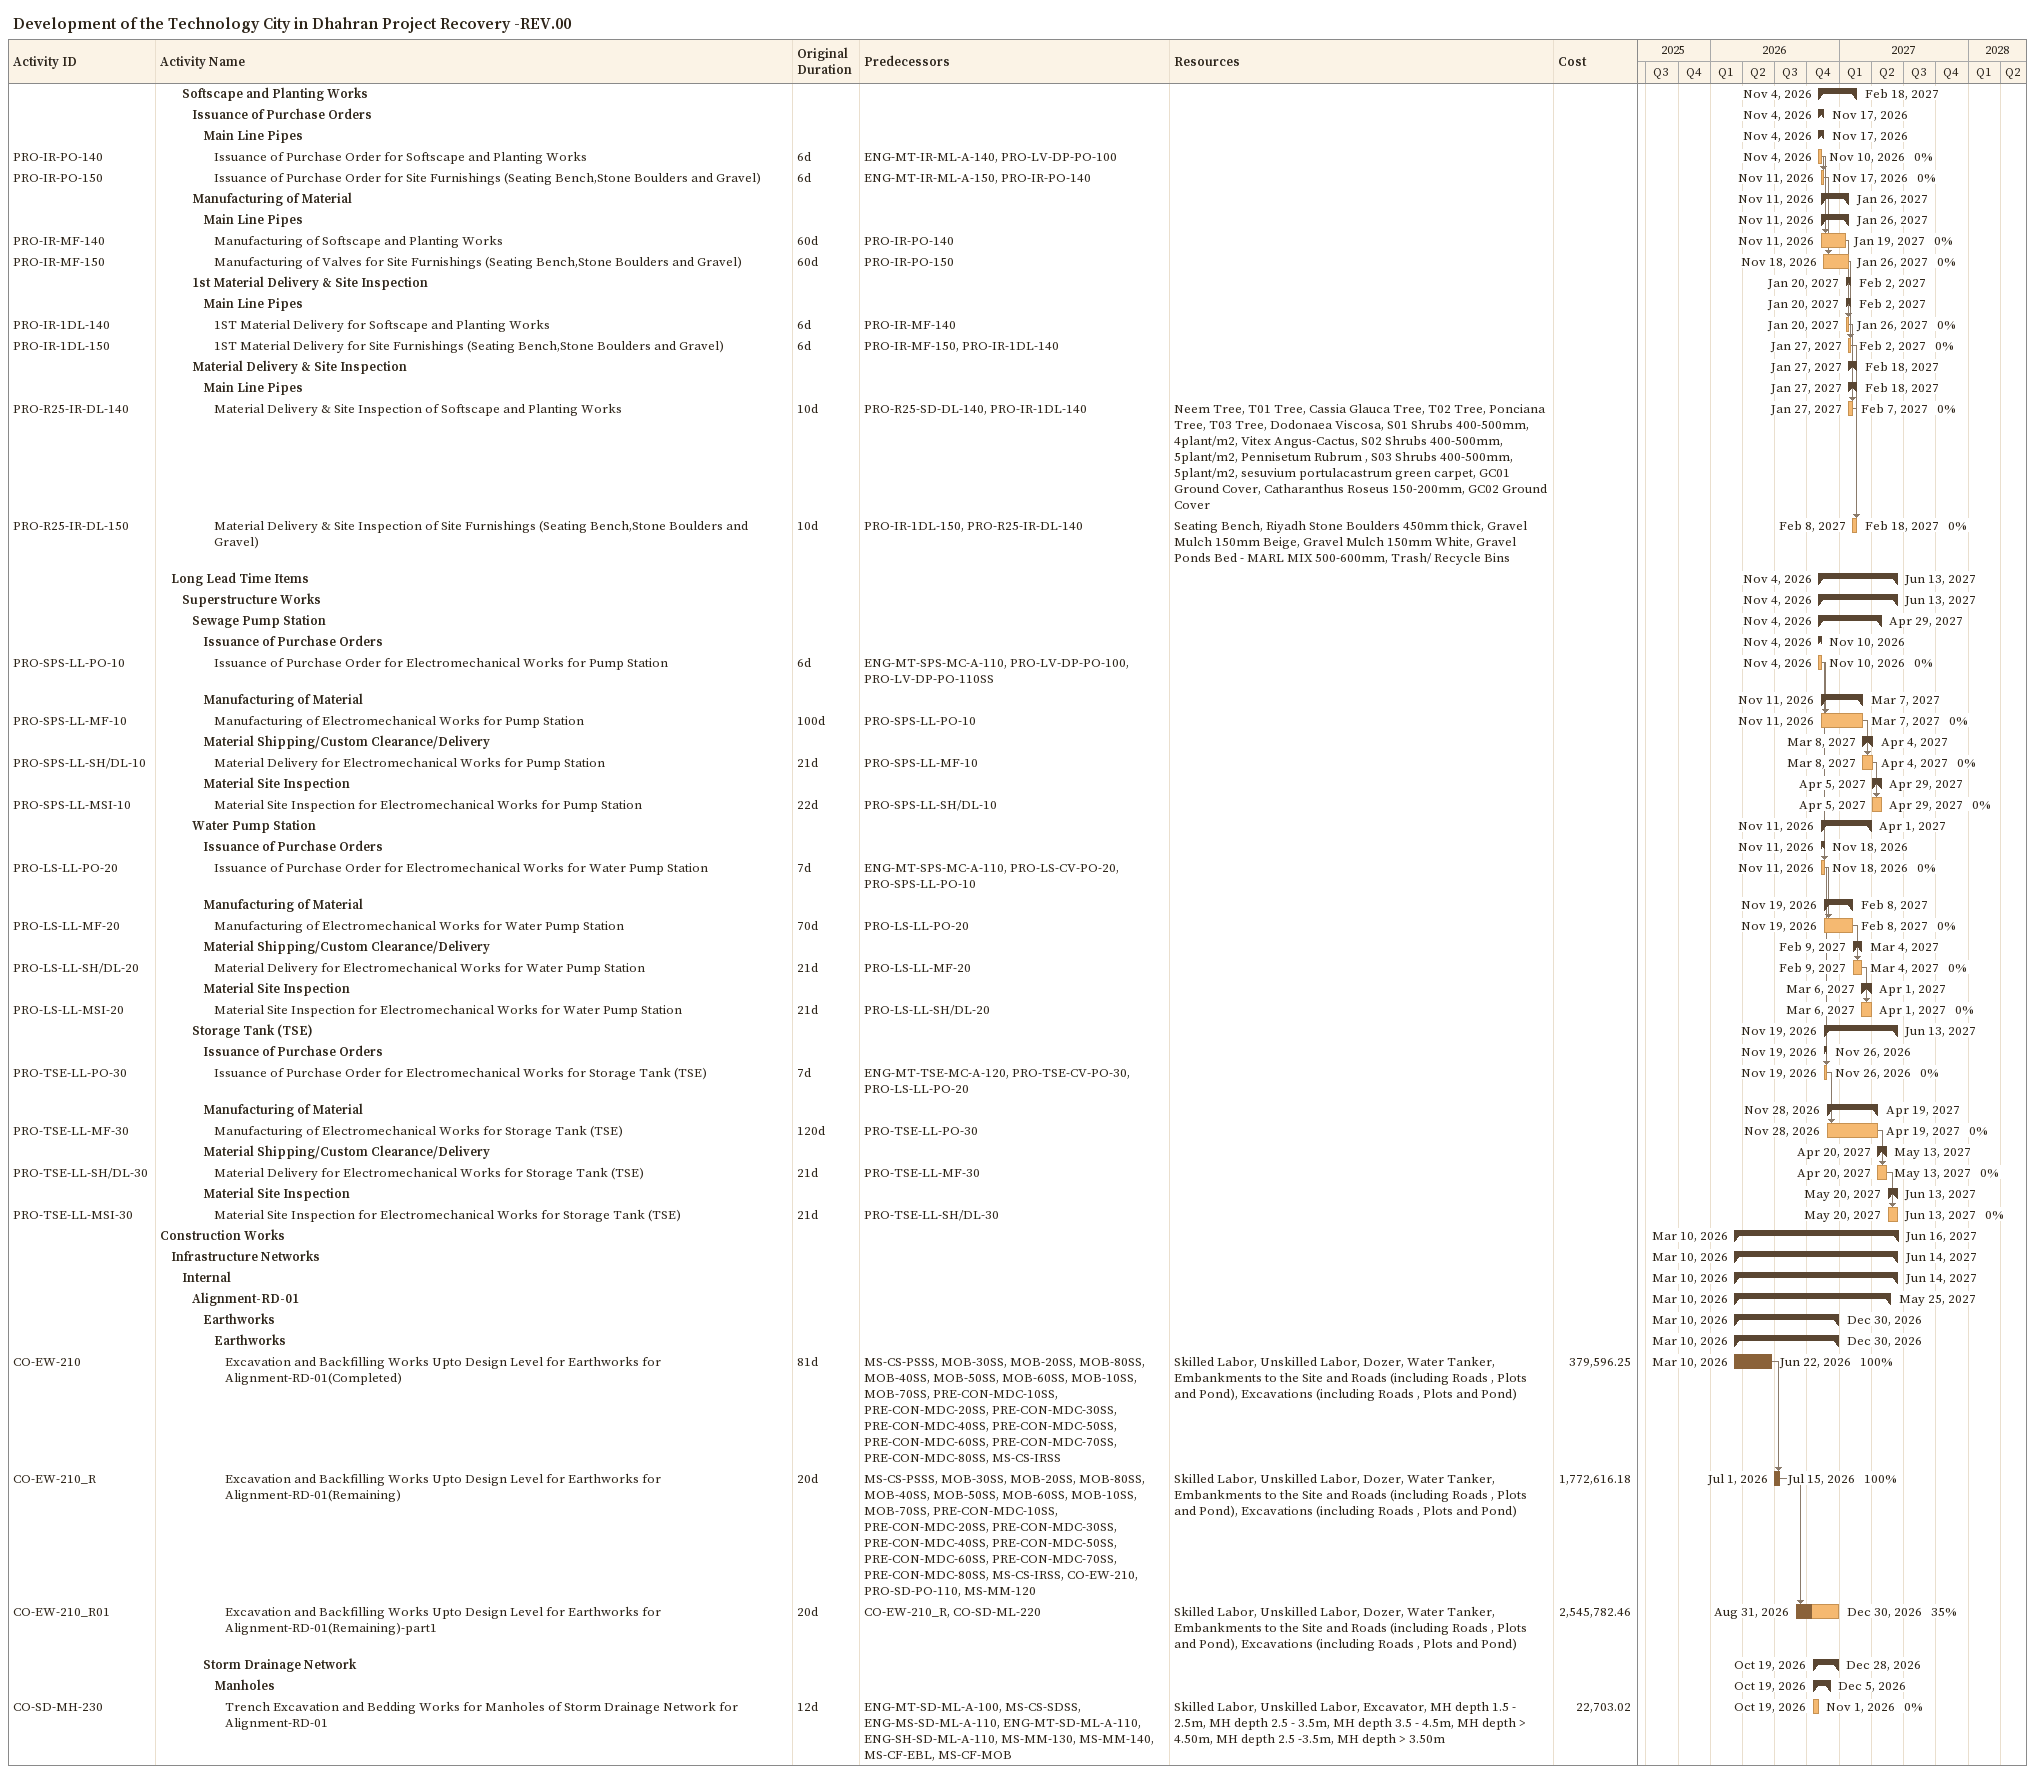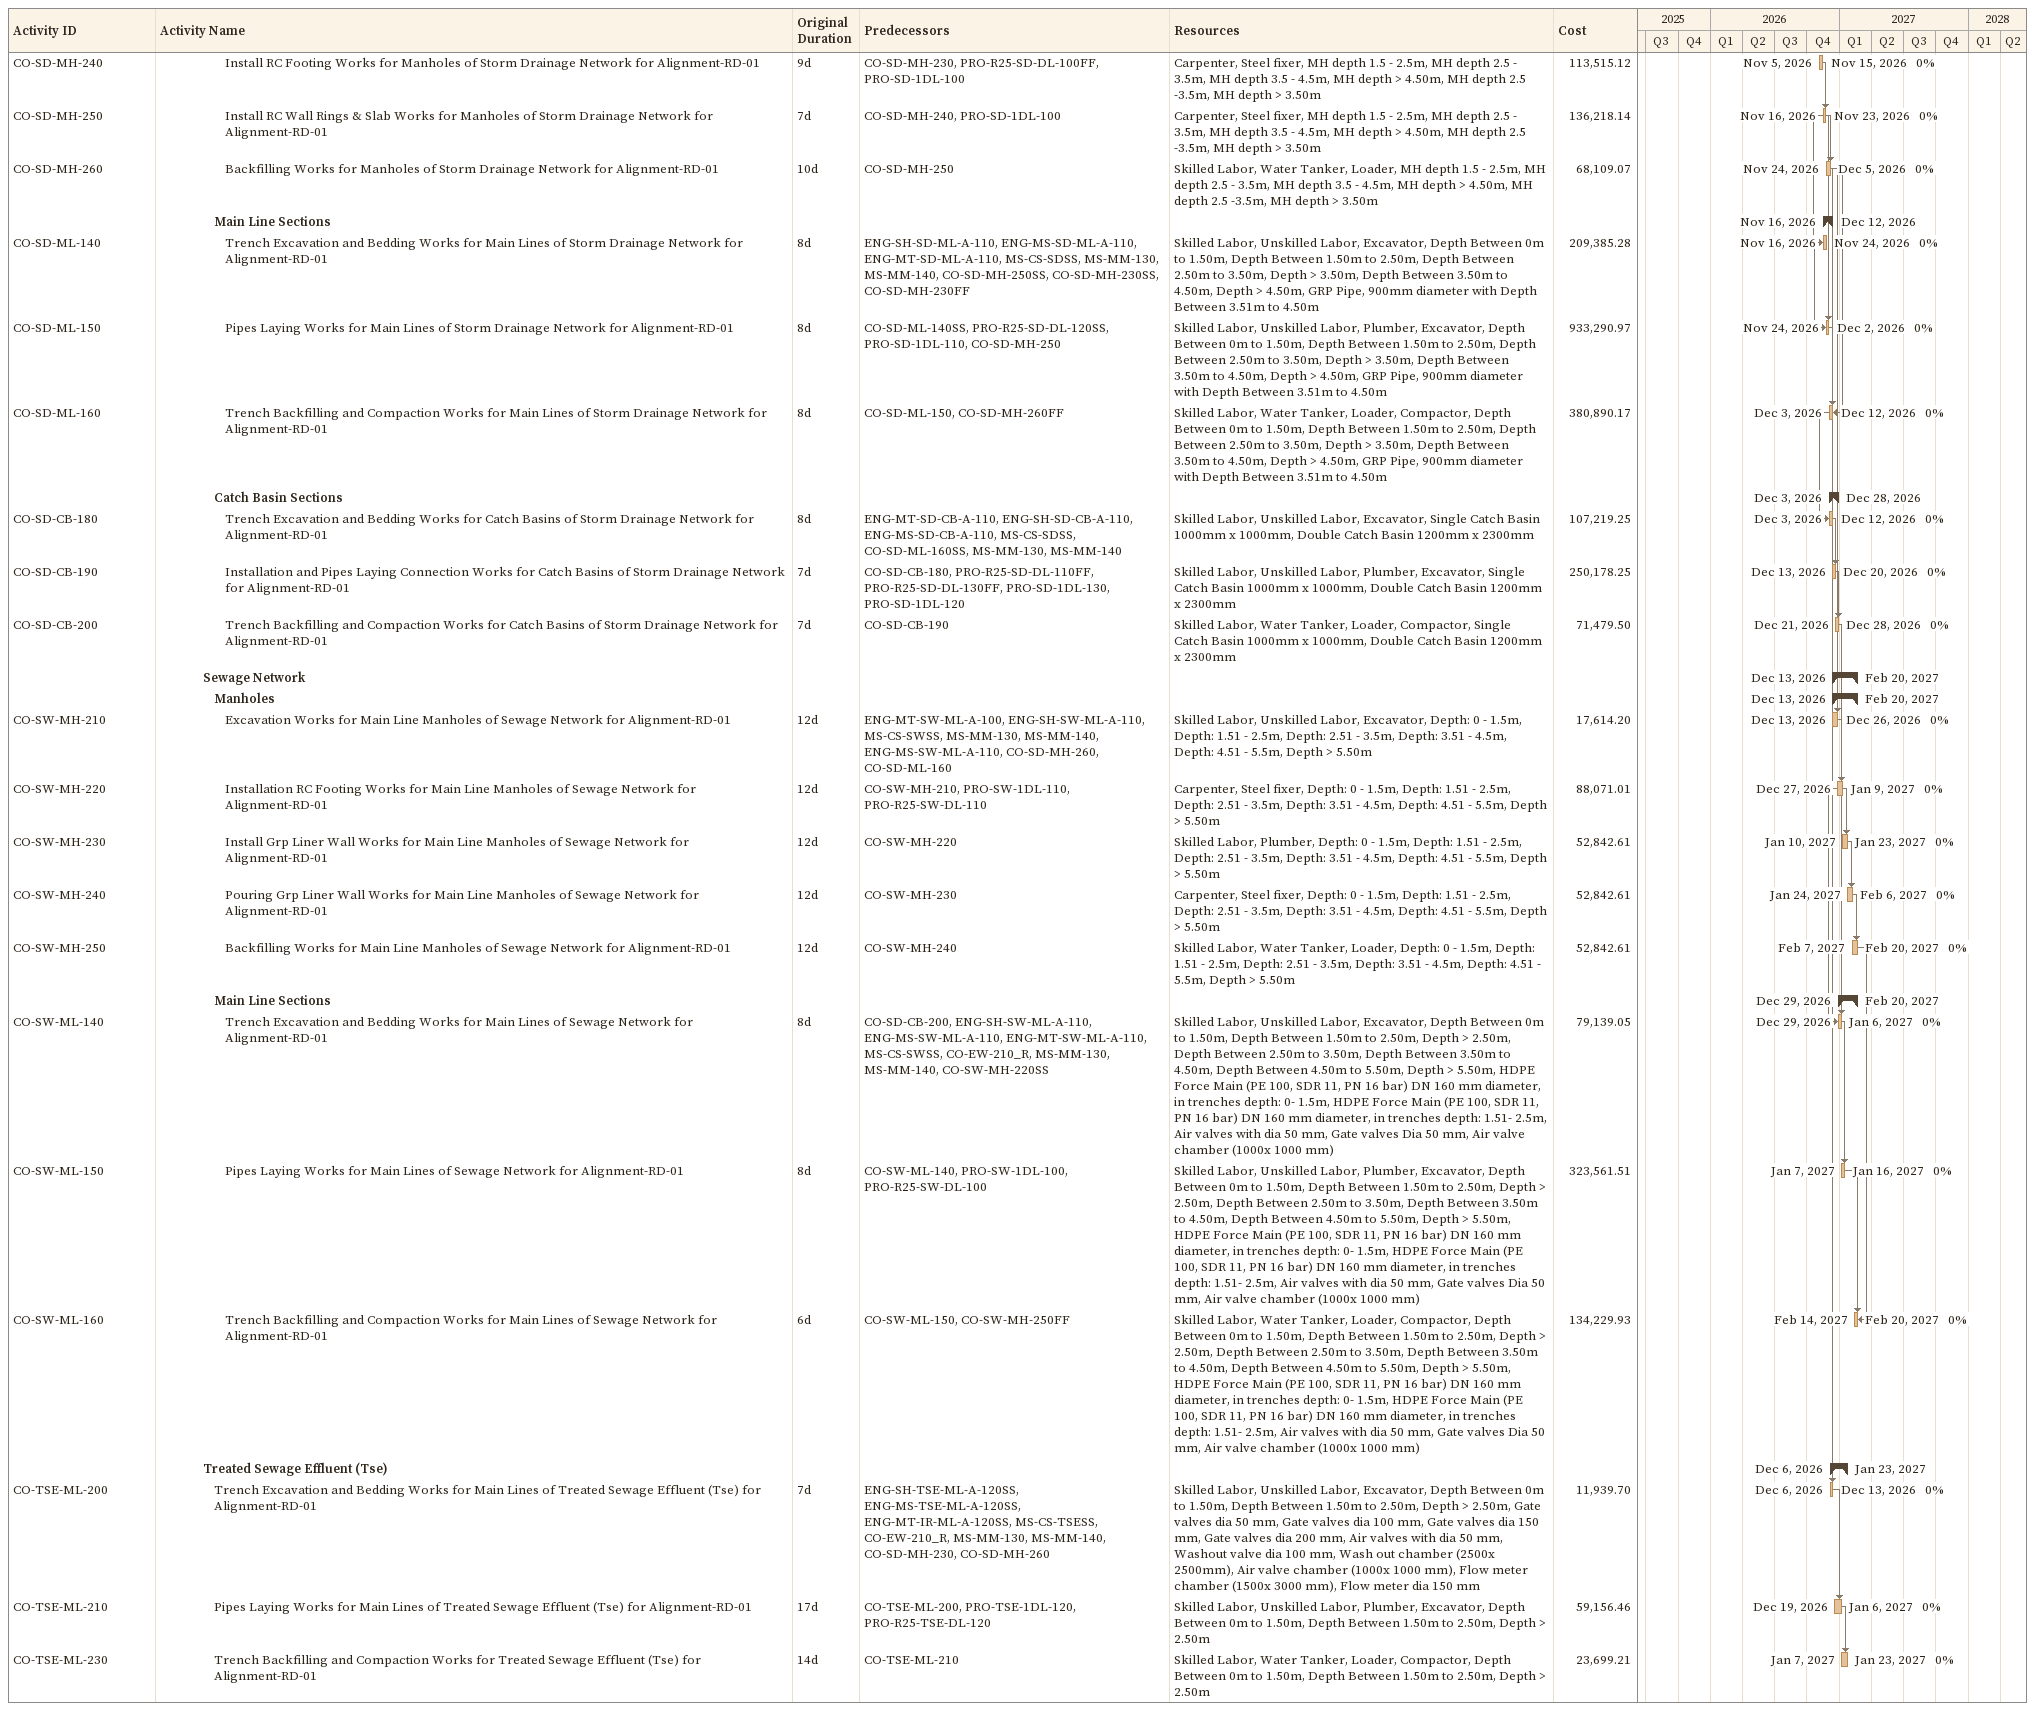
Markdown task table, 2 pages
Development of the Technology City in Dhahran Project Recovery -REV.00

| ID | Level | Task | Original duration | Start | Finish | Predecessors | Resources | % complete | Cost |
|---|---|---|---|---|---|---|---|---|---|
|  | 3 | **Softscape and Planting Works** |  | 2026-11-04 | 2027-02-18 |  |  |  |  |
|  | 4 | **Issuance of Purchase Orders** |  | 2026-11-04 | 2026-11-17 |  |  |  |  |
|  | 5 | **Main Line Pipes** |  | 2026-11-04 | 2026-11-17 |  |  |  |  |
| PRO-IR-PO-140 | 6 | Issuance of Purchase Order for Softscape and Planting Works | 6d | 2026-11-04 | 2026-11-10 | ENG-MT-IR-ML-A-140, PRO-LV-DP-PO-100 |  | 0 |  |
| PRO-IR-PO-150 | 6 | Issuance of Purchase Order for Site Furnishings (Seating Bench,Stone Boulders and Gravel) | 6d | 2026-11-11 | 2026-11-17 | ENG-MT-IR-ML-A-150, PRO-IR-PO-140 |  | 0 |  |
|  | 4 | **Manufacturing of Material** |  | 2026-11-11 | 2027-01-26 |  |  |  |  |
|  | 5 | **Main Line Pipes** |  | 2026-11-11 | 2027-01-26 |  |  |  |  |
| PRO-IR-MF-140 | 6 | Manufacturing of Softscape and Planting Works | 60d | 2026-11-11 | 2027-01-19 | PRO-IR-PO-140 |  | 0 |  |
| PRO-IR-MF-150 | 6 | Manufacturing of Valves for Site Furnishings (Seating Bench,Stone Boulders and Gravel) | 60d | 2026-11-18 | 2027-01-26 | PRO-IR-PO-150 |  | 0 |  |
|  | 4 | **1st Material Delivery & Site Inspection** |  | 2027-01-20 | 2027-02-02 |  |  |  |  |
|  | 5 | **Main Line Pipes** |  | 2027-01-20 | 2027-02-02 |  |  |  |  |
| PRO-IR-1DL-140 | 6 | 1ST Material Delivery for Softscape and Planting Works | 6d | 2027-01-20 | 2027-01-26 | PRO-IR-MF-140 |  | 0 |  |
| PRO-IR-1DL-150 | 6 | 1ST Material Delivery for Site Furnishings (Seating Bench,Stone Boulders and Gravel) | 6d | 2027-01-27 | 2027-02-02 | PRO-IR-MF-150, PRO-IR-1DL-140 |  | 0 |  |
|  | 4 | **Material Delivery & Site Inspection** |  | 2027-01-27 | 2027-02-18 |  |  |  |  |
|  | 5 | **Main Line Pipes** |  | 2027-01-27 | 2027-02-18 |  |  |  |  |
| PRO-R25-IR-DL-140 | 6 | Material Delivery & Site Inspection of Softscape and Planting Works | 10d | 2027-01-27 | 2027-02-07 | PRO-R25-SD-DL-140, PRO-IR-1DL-140 | Neem Tree, T01 Tree, Cassia Glauca Tree, T02 Tree, Ponciana Tree, T03 Tree, Dodonaea Viscosa, S01 Shrubs 400-500mm, 4plant/m2, Vitex Angus-Cactus, S02 Shrubs 400-500mm, 5plant/m2, Pennisetum Rubrum , S03 Shrubs 400-500mm, 5plant/m2, sesuvium portulacastrum green carpet, GC01 Ground Cover, Catharanthus Roseus 150-200mm, GC02 Ground Cover | 0 |  |
| PRO-R25-IR-DL-150 | 6 | Material Delivery & Site Inspection of Site Furnishings (Seating Bench,Stone Boulders and Gravel) | 10d | 2027-02-08 | 2027-02-18 | PRO-IR-1DL-150, PRO-R25-IR-DL-140 | Seating Bench, Riyadh Stone Boulders 450mm thick, Gravel Mulch 150mm Beige, Gravel Mulch 150mm White, Gravel Ponds Bed - MARL MIX 500-600mm, Trash/ Recycle Bins | 0 |  |
|  | 2 | **Long Lead Time Items** |  | 2026-11-04 | 2027-06-13 |  |  |  |  |
|  | 3 | **Superstructure Works** |  | 2026-11-04 | 2027-06-13 |  |  |  |  |
|  | 4 | **Sewage Pump Station** |  | 2026-11-04 | 2027-04-29 |  |  |  |  |
|  | 5 | **Issuance of Purchase Orders** |  | 2026-11-04 | 2026-11-10 |  |  |  |  |
| PRO-SPS-LL-PO-10 | 6 | Issuance of Purchase Order for Electromechanical Works for Pump Station | 6d | 2026-11-04 | 2026-11-10 | ENG-MT-SPS-MC-A-110, PRO-LV-DP-PO-100, PRO-LV-DP-PO-110SS |  | 0 |  |
|  | 5 | **Manufacturing of Material** |  | 2026-11-11 | 2027-03-07 |  |  |  |  |
| PRO-SPS-LL-MF-10 | 6 | Manufacturing of Electromechanical Works for Pump Station | 100d | 2026-11-11 | 2027-03-07 | PRO-SPS-LL-PO-10 |  | 0 |  |
|  | 5 | **Material Shipping/Custom Clearance/Delivery** |  | 2027-03-08 | 2027-04-04 |  |  |  |  |
| PRO-SPS-LL-SH/DL-10 | 6 | Material Delivery for Electromechanical Works for Pump Station | 21d | 2027-03-08 | 2027-04-04 | PRO-SPS-LL-MF-10 |  | 0 |  |
|  | 5 | **Material Site Inspection** |  | 2027-04-05 | 2027-04-29 |  |  |  |  |
| PRO-SPS-LL-MSI-10 | 6 | Material Site Inspection for Electromechanical Works for Pump Station | 22d | 2027-04-05 | 2027-04-29 | PRO-SPS-LL-SH/DL-10 |  | 0 |  |
|  | 4 | **Water Pump Station** |  | 2026-11-11 | 2027-04-01 |  |  |  |  |
|  | 5 | **Issuance of Purchase Orders** |  | 2026-11-11 | 2026-11-18 |  |  |  |  |
| PRO-LS-LL-PO-20 | 6 | Issuance of Purchase Order for Electromechanical Works for Water Pump Station | 7d | 2026-11-11 | 2026-11-18 | ENG-MT-SPS-MC-A-110, PRO-LS-CV-PO-20, PRO-SPS-LL-PO-10 |  | 0 |  |
|  | 5 | **Manufacturing of Material** |  | 2026-11-19 | 2027-02-08 |  |  |  |  |
| PRO-LS-LL-MF-20 | 6 | Manufacturing of Electromechanical Works for Water Pump Station | 70d | 2026-11-19 | 2027-02-08 | PRO-LS-LL-PO-20 |  | 0 |  |
|  | 5 | **Material Shipping/Custom Clearance/Delivery** |  | 2027-02-09 | 2027-03-04 |  |  |  |  |
| PRO-LS-LL-SH/DL-20 | 6 | Material Delivery for Electromechanical Works for Water Pump Station | 21d | 2027-02-09 | 2027-03-04 | PRO-LS-LL-MF-20 |  | 0 |  |
|  | 5 | **Material Site Inspection** |  | 2027-03-06 | 2027-04-01 |  |  |  |  |
| PRO-LS-LL-MSI-20 | 6 | Material Site Inspection for Electromechanical Works for Water Pump Station | 21d | 2027-03-06 | 2027-04-01 | PRO-LS-LL-SH/DL-20 |  | 0 |  |
|  | 4 | **Storage Tank (TSE)** |  | 2026-11-19 | 2027-06-13 |  |  |  |  |
|  | 5 | **Issuance of Purchase Orders** |  | 2026-11-19 | 2026-11-26 |  |  |  |  |
| PRO-TSE-LL-PO-30 | 6 | Issuance of Purchase Order for Electromechanical Works for Storage Tank (TSE) | 7d | 2026-11-19 | 2026-11-26 | ENG-MT-TSE-MC-A-120, PRO-TSE-CV-PO-30, PRO-LS-LL-PO-20 |  | 0 |  |
|  | 5 | **Manufacturing of Material** |  | 2026-11-28 | 2027-04-19 |  |  |  |  |
| PRO-TSE-LL-MF-30 | 6 | Manufacturing of Electromechanical Works for Storage Tank (TSE) | 120d | 2026-11-28 | 2027-04-19 | PRO-TSE-LL-PO-30 |  | 0 |  |
|  | 5 | **Material Shipping/Custom Clearance/Delivery** |  | 2027-04-20 | 2027-05-13 |  |  |  |  |
| PRO-TSE-LL-SH/DL-30 | 6 | Material Delivery for Electromechanical Works for Storage Tank (TSE) | 21d | 2027-04-20 | 2027-05-13 | PRO-TSE-LL-MF-30 |  | 0 |  |
|  | 5 | **Material Site Inspection** |  | 2027-05-20 | 2027-06-13 |  |  |  |  |
| PRO-TSE-LL-MSI-30 | 6 | Material Site Inspection for Electromechanical Works for Storage Tank (TSE) | 21d | 2027-05-20 | 2027-06-13 | PRO-TSE-LL-SH/DL-30 |  | 0 |  |
|  | 1 | **Construction Works** |  | 2026-03-10 | 2027-06-16 |  |  |  |  |
|  | 2 | **Infrastructure Networks** |  | 2026-03-10 | 2027-06-14 |  |  |  |  |
|  | 3 | **Internal** |  | 2026-03-10 | 2027-06-14 |  |  |  |  |
|  | 4 | **Alignment-RD-01** |  | 2026-03-10 | 2027-05-25 |  |  |  |  |
|  | 5 | **Earthworks** |  | 2026-03-10 | 2026-12-30 |  |  |  |  |
|  | 6 | **Earthworks** |  | 2026-03-10 | 2026-12-30 |  |  |  |  |
| CO-EW-210 | 7 | Excavation and Backfilling Works Upto Design Level for Earthworks for Alignment-RD-01(Completed) | 81d | 2026-03-10 | 2026-06-22 | MS-CS-PSSS, MOB-30SS, MOB-20SS, MOB-80SS, MOB-40SS, MOB-50SS, MOB-60SS, MOB-10SS, MOB-70SS, PRE-CON-MDC-10SS, PRE-CON-MDC-20SS, PRE-CON-MDC-30SS, PRE-CON-MDC-40SS, PRE-CON-MDC-50SS, PRE-CON-MDC-60SS, PRE-CON-MDC-70SS, PRE-CON-MDC-80SS, MS-CS-IRSS | Skilled Labor, Unskilled Labor, Dozer, Water Tanker, Embankments to the Site and Roads (including Roads , Plots and Pond), Excavations (including Roads , Plots and Pond) | 100 | 379596.25 |
| CO-EW-210_R | 7 | Excavation and Backfilling Works Upto Design Level for Earthworks for Alignment-RD-01(Remaining) | 20d | 2026-07-01 | 2026-07-15 | MS-CS-PSSS, MOB-30SS, MOB-20SS, MOB-80SS, MOB-40SS, MOB-50SS, MOB-60SS, MOB-10SS, MOB-70SS, PRE-CON-MDC-10SS, PRE-CON-MDC-20SS, PRE-CON-MDC-30SS, PRE-CON-MDC-40SS, PRE-CON-MDC-50SS, PRE-CON-MDC-60SS, PRE-CON-MDC-70SS, PRE-CON-MDC-80SS, MS-CS-IRSS, CO-EW-210, PRO-SD-PO-110, MS-MM-120 | Skilled Labor, Unskilled Labor, Dozer, Water Tanker, Embankments to the Site and Roads (including Roads , Plots and Pond), Excavations (including Roads , Plots and Pond) | 100 | 1772616.18 |
| CO-EW-210_R01 | 7 | Excavation and Backfilling Works Upto Design Level for Earthworks for Alignment-RD-01(Remaining)-part1 | 20d | 2026-08-31 | 2026-12-30 | CO-EW-210_R, CO-SD-ML-220 | Skilled Labor, Unskilled Labor, Dozer, Water Tanker, Embankments to the Site and Roads (including Roads , Plots and Pond), Excavations (including Roads , Plots and Pond) | 35 | 2545782.46 |
|  | 5 | **Storm Drainage Network** |  | 2026-10-19 | 2026-12-28 |  |  |  |  |
|  | 6 | **Manholes** |  | 2026-10-19 | 2026-12-05 |  |  |  |  |
| CO-SD-MH-230 | 7 | Trench Excavation and Bedding Works for Manholes of Storm Drainage Network for Alignment-RD-01 | 12d | 2026-10-19 | 2026-11-01 | ENG-MT-SD-ML-A-100, MS-CS-SDSS, ENG-MS-SD-ML-A-110, ENG-MT-SD-ML-A-110, ENG-SH-SD-ML-A-110, MS-MM-130, MS-MM-140, MS-CF-EBL, MS-CF-MOB | Skilled Labor, Unskilled Labor, Excavator, MH depth 1.5 - 2.5m, MH depth 2.5 - 3.5m, MH depth 3.5 - 4.5m, MH depth > 4.50m, MH depth 2.5 -3.5m, MH depth > 3.50m | 0 | 22703.02 |
| CO-SD-MH-240 | 7 | Install RC Footing Works for Manholes of Storm Drainage Network for Alignment-RD-01 | 9d | 2026-11-05 | 2026-11-15 | CO-SD-MH-230, PRO-R25-SD-DL-100FF, PRO-SD-1DL-100 | Carpenter, Steel fixer, MH depth 1.5 - 2.5m, MH depth 2.5 - 3.5m, MH depth 3.5 - 4.5m, MH depth > 4.50m, MH depth 2.5 -3.5m, MH depth > 3.50m | 0 | 113515.12 |
| CO-SD-MH-250 | 7 | Install RC Wall Rings & Slab Works for Manholes of Storm Drainage Network for Alignment-RD-01 | 7d | 2026-11-16 | 2026-11-23 | CO-SD-MH-240, PRO-SD-1DL-100 | Carpenter, Steel fixer, MH depth 1.5 - 2.5m, MH depth 2.5 - 3.5m, MH depth 3.5 - 4.5m, MH depth > 4.50m, MH depth 2.5 -3.5m, MH depth > 3.50m | 0 | 136218.14 |
| CO-SD-MH-260 | 7 | Backfilling Works for Manholes of Storm Drainage Network for Alignment-RD-01 | 10d | 2026-11-24 | 2026-12-05 | CO-SD-MH-250 | Skilled Labor, Water Tanker, Loader, MH depth 1.5 - 2.5m, MH depth 2.5 - 3.5m, MH depth 3.5 - 4.5m, MH depth > 4.50m, MH depth 2.5 -3.5m, MH depth > 3.50m | 0 | 68109.07 |
|  | 6 | **Main Line Sections** |  | 2026-11-16 | 2026-12-12 |  |  |  |  |
| CO-SD-ML-140 | 7 | Trench Excavation and Bedding Works for Main Lines of Storm Drainage Network for Alignment-RD-01 | 8d | 2026-11-16 | 2026-11-24 | ENG-SH-SD-ML-A-110, ENG-MS-SD-ML-A-110, ENG-MT-SD-ML-A-110, MS-CS-SDSS, MS-MM-130, MS-MM-140, CO-SD-MH-250SS, CO-SD-MH-230SS, CO-SD-MH-230FF | Skilled Labor, Unskilled Labor, Excavator, Depth Between 0m to 1.50m, Depth Between 1.50m to 2.50m, Depth Between 2.50m to 3.50m, Depth > 3.50m, Depth Between 3.50m to 4.50m, Depth > 4.50m, GRP Pipe, 900mm diameter with Depth Between 3.51m to 4.50m | 0 | 209385.28 |
| CO-SD-ML-150 | 7 | Pipes Laying Works for Main Lines of Storm Drainage Network for Alignment-RD-01 | 8d | 2026-11-24 | 2026-12-02 | CO-SD-ML-140SS, PRO-R25-SD-DL-120SS, PRO-SD-1DL-110, CO-SD-MH-250 | Skilled Labor, Unskilled Labor, Plumber, Excavator, Depth Between 0m to 1.50m, Depth Between 1.50m to 2.50m, Depth Between 2.50m to 3.50m, Depth > 3.50m, Depth Between 3.50m to 4.50m, Depth > 4.50m, GRP Pipe, 900mm diameter with Depth Between 3.51m to 4.50m | 0 | 933290.97 |
| CO-SD-ML-160 | 7 | Trench Backfilling and Compaction Works for Main Lines of Storm Drainage Network for Alignment-RD-01 | 8d | 2026-12-03 | 2026-12-12 | CO-SD-ML-150, CO-SD-MH-260FF | Skilled Labor, Water Tanker, Loader, Compactor, Depth Between 0m to 1.50m, Depth Between 1.50m to 2.50m, Depth Between 2.50m to 3.50m, Depth > 3.50m, Depth Between 3.50m to 4.50m, Depth > 4.50m, GRP Pipe, 900mm diameter with Depth Between 3.51m to 4.50m | 0 | 380890.17 |
|  | 6 | **Catch Basin Sections** |  | 2026-12-03 | 2026-12-28 |  |  |  |  |
| CO-SD-CB-180 | 7 | Trench Excavation and Bedding Works for Catch Basins of Storm Drainage Network for Alignment-RD-01 | 8d | 2026-12-03 | 2026-12-12 | ENG-MT-SD-CB-A-110, ENG-SH-SD-CB-A-110, ENG-MS-SD-CB-A-110, MS-CS-SDSS, CO-SD-ML-160SS, MS-MM-130, MS-MM-140 | Skilled Labor, Unskilled Labor, Excavator, Single Catch Basin 1000mm x 1000mm, Double Catch Basin 1200mm x 2300mm | 0 | 107219.25 |
| CO-SD-CB-190 | 7 | Installation and Pipes Laying Connection Works for Catch Basins of Storm Drainage Network for Alignment-RD-01 | 7d | 2026-12-13 | 2026-12-20 | CO-SD-CB-180, PRO-R25-SD-DL-110FF, PRO-R25-SD-DL-130FF, PRO-SD-1DL-130, PRO-SD-1DL-120 | Skilled Labor, Unskilled Labor, Plumber, Excavator, Single Catch Basin 1000mm x 1000mm, Double Catch Basin 1200mm x 2300mm | 0 | 250178.25 |
| CO-SD-CB-200 | 7 | Trench Backfilling and Compaction Works for Catch Basins of Storm Drainage Network for Alignment-RD-01 | 7d | 2026-12-21 | 2026-12-28 | CO-SD-CB-190 | Skilled Labor, Water Tanker, Loader, Compactor, Single Catch Basin 1000mm x 1000mm, Double Catch Basin 1200mm x 2300mm | 0 | 71479.50 |
|  | 5 | **Sewage Network** |  | 2026-12-13 | 2027-02-20 |  |  |  |  |
|  | 6 | **Manholes** |  | 2026-12-13 | 2027-02-20 |  |  |  |  |
| CO-SW-MH-210 | 7 | Excavation Works for Main Line Manholes of Sewage Network for Alignment-RD-01 | 12d | 2026-12-13 | 2026-12-26 | ENG-MT-SW-ML-A-100, ENG-SH-SW-ML-A-110, MS-CS-SWSS, MS-MM-130, MS-MM-140, ENG-MS-SW-ML-A-110, CO-SD-MH-260, CO-SD-ML-160 | Skilled Labor, Unskilled Labor, Excavator, Depth: 0 - 1.5m, Depth: 1.51 - 2.5m, Depth: 2.51 - 3.5m, Depth: 3.51 - 4.5m, Depth: 4.51 - 5.5m, Depth > 5.50m | 0 | 17614.20 |
| CO-SW-MH-220 | 7 | Installation RC Footing Works for Main Line Manholes of Sewage Network for Alignment-RD-01 | 12d | 2026-12-27 | 2027-01-09 | CO-SW-MH-210, PRO-SW-1DL-110, PRO-R25-SW-DL-110 | Carpenter, Steel fixer, Depth: 0 - 1.5m, Depth: 1.51 - 2.5m, Depth: 2.51 - 3.5m, Depth: 3.51 - 4.5m, Depth: 4.51 - 5.5m, Depth > 5.50m | 0 | 88071.01 |
| CO-SW-MH-230 | 7 | Install Grp Liner Wall Works for Main Line Manholes of Sewage Network for Alignment-RD-01 | 12d | 2027-01-10 | 2027-01-23 | CO-SW-MH-220 | Skilled Labor, Plumber, Depth: 0 - 1.5m, Depth: 1.51 - 2.5m, Depth: 2.51 - 3.5m, Depth: 3.51 - 4.5m, Depth: 4.51 - 5.5m, Depth > 5.50m | 0 | 52842.61 |
| CO-SW-MH-240 | 7 | Pouring Grp Liner Wall Works for Main Line Manholes of Sewage Network for Alignment-RD-01 | 12d | 2027-01-24 | 2027-02-06 | CO-SW-MH-230 | Carpenter, Steel fixer, Depth: 0 - 1.5m, Depth: 1.51 - 2.5m, Depth: 2.51 - 3.5m, Depth: 3.51 - 4.5m, Depth: 4.51 - 5.5m, Depth > 5.50m | 0 | 52842.61 |
| CO-SW-MH-250 | 7 | Backfilling Works for Main Line Manholes of Sewage Network for Alignment-RD-01 | 12d | 2027-02-07 | 2027-02-20 | CO-SW-MH-240 | Skilled Labor, Water Tanker, Loader, Depth: 0 - 1.5m, Depth: 1.51 - 2.5m, Depth: 2.51 - 3.5m, Depth: 3.51 - 4.5m, Depth: 4.51 - 5.5m, Depth > 5.50m | 0 | 52842.61 |
|  | 6 | **Main Line Sections** |  | 2026-12-29 | 2027-02-20 |  |  |  |  |
| CO-SW-ML-140 | 7 | Trench Excavation and Bedding Works for Main Lines of Sewage Network for Alignment-RD-01 | 8d | 2026-12-29 | 2027-01-06 | CO-SD-CB-200, ENG-SH-SW-ML-A-110, ENG-MS-SW-ML-A-110, ENG-MT-SW-ML-A-110, MS-CS-SWSS, CO-EW-210_R, MS-MM-130, MS-MM-140, CO-SW-MH-220SS | Skilled Labor, Unskilled Labor, Excavator, Depth Between 0m to 1.50m, Depth Between 1.50m to 2.50m, Depth > 2.50m, Depth Between 2.50m to 3.50m, Depth Between 3.50m to 4.50m, Depth Between 4.50m to 5.50m, Depth > 5.50m, HDPE Force Main (PE 100, SDR 11, PN 16 bar) DN 160 mm diameter, in trenches depth: 0- 1.5m, HDPE Force Main (PE 100, SDR 11, PN 16 bar) DN 160 mm diameter, in trenches depth: 1.51- 2.5m, Air valves with dia 50 mm, Gate valves Dia 50 mm, Air valve chamber (1000x 1000 mm) | 0 | 79139.05 |
| CO-SW-ML-150 | 7 | Pipes Laying Works for Main Lines of Sewage Network for Alignment-RD-01 | 8d | 2027-01-07 | 2027-01-16 | CO-SW-ML-140, PRO-SW-1DL-100, PRO-R25-SW-DL-100 | Skilled Labor, Unskilled Labor, Plumber, Excavator, Depth Between 0m to 1.50m, Depth Between 1.50m to 2.50m, Depth > 2.50m, Depth Between 2.50m to 3.50m, Depth Between 3.50m to 4.50m, Depth Between 4.50m to 5.50m, Depth > 5.50m, HDPE Force Main (PE 100, SDR 11, PN 16 bar) DN 160 mm diameter, in trenches depth: 0- 1.5m, HDPE Force Main (PE 100, SDR 11, PN 16 bar) DN 160 mm diameter, in trenches depth: 1.51- 2.5m, Air valves with dia 50 mm, Gate valves Dia 50 mm, Air valve chamber (1000x 1000 mm) | 0 | 323561.51 |
| CO-SW-ML-160 | 7 | Trench Backfilling and Compaction Works for Main Lines of Sewage Network for Alignment-RD-01 | 6d | 2027-02-14 | 2027-02-20 | CO-SW-ML-150, CO-SW-MH-250FF | Skilled Labor, Water Tanker, Loader, Compactor, Depth Between 0m to 1.50m, Depth Between 1.50m to 2.50m, Depth > 2.50m, Depth Between 2.50m to 3.50m, Depth Between 3.50m to 4.50m, Depth Between 4.50m to 5.50m, Depth > 5.50m, HDPE Force Main (PE 100, SDR 11, PN 16 bar) DN 160 mm diameter, in trenches depth: 0- 1.5m, HDPE Force Main (PE 100, SDR 11, PN 16 bar) DN 160 mm diameter, in trenches depth: 1.51- 2.5m, Air valves with dia 50 mm, Gate valves Dia 50 mm, Air valve chamber (1000x 1000 mm) | 0 | 134229.93 |
|  | 5 | **Treated Sewage Effluent (Tse)** |  | 2026-12-06 | 2027-01-23 |  |  |  |  |
| CO-TSE-ML-200 | 6 | Trench Excavation and Bedding Works for Main Lines of Treated Sewage Effluent (Tse) for Alignment-RD-01 | 7d | 2026-12-06 | 2026-12-13 | ENG-SH-TSE-ML-A-120SS, ENG-MS-TSE-ML-A-120SS, ENG-MT-IR-ML-A-120SS, MS-CS-TSESS, CO-EW-210_R, MS-MM-130, MS-MM-140, CO-SD-MH-230, CO-SD-MH-260 | Skilled Labor, Unskilled Labor, Excavator, Depth Between 0m to 1.50m, Depth Between 1.50m to 2.50m, Depth > 2.50m, Gate valves dia 50 mm, Gate valves dia 100 mm, Gate valves dia 150 mm, Gate valves dia 200 mm, Air valves with dia 50 mm, Washout valve dia 100 mm, Wash out chamber (2500x 2500mm), Air valve chamber (1000x 1000 mm), Flow meter chamber (1500x 3000 mm), Flow meter dia 150 mm | 0 | 11939.70 |
| CO-TSE-ML-210 | 6 | Pipes Laying Works for Main Lines of Treated Sewage Effluent (Tse) for Alignment-RD-01 | 17d | 2026-12-19 | 2027-01-06 | CO-TSE-ML-200, PRO-TSE-1DL-120, PRO-R25-TSE-DL-120 | Skilled Labor, Unskilled Labor, Plumber, Excavator, Depth Between 0m to 1.50m, Depth Between 1.50m to 2.50m, Depth > 2.50m | 0 | 59156.46 |
| CO-TSE-ML-230 | 6 | Trench Backfilling and Compaction Works for Treated Sewage Effluent (Tse) for Alignment-RD-01 | 14d | 2027-01-07 | 2027-01-23 | CO-TSE-ML-210 | Skilled Labor, Water Tanker, Loader, Compactor, Depth Between 0m to 1.50m, Depth Between 1.50m to 2.50m, Depth > 2.50m | 0 | 23699.21 |
